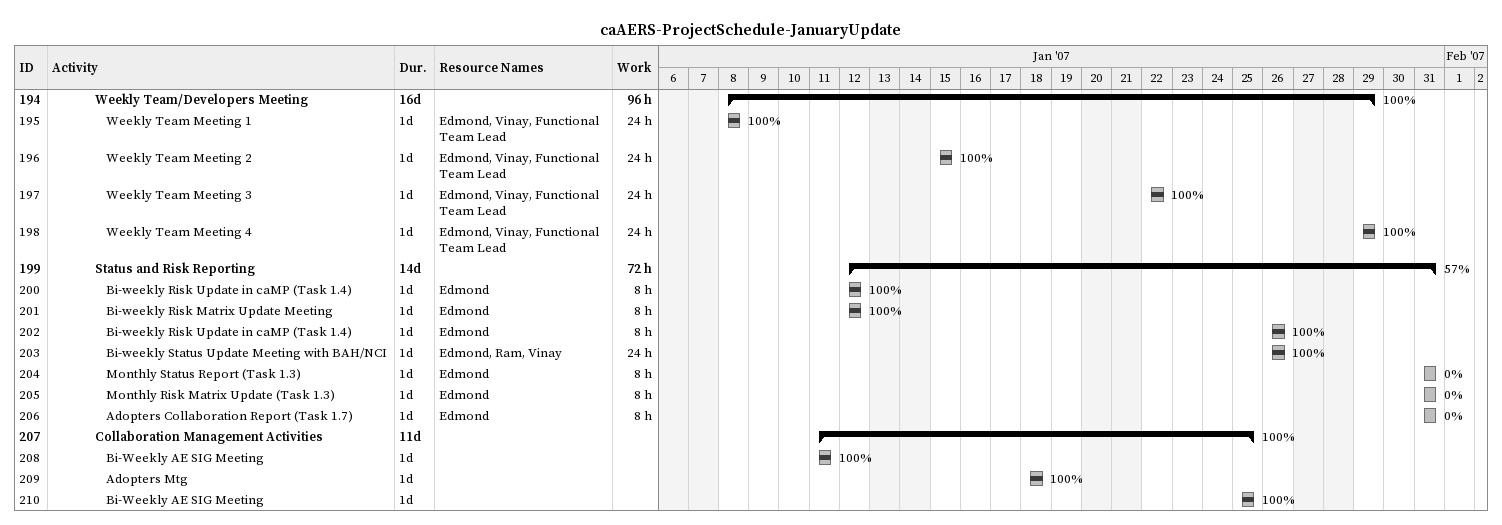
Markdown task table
caAERS-ProjectSchedule-JanuaryUpdate

| ID | Level | Task | Duration | Start | Finish | Resources | % complete | Work (h) |
|---|---|---|---|---|---|---|---|---|
| 194 | 5 | **Weekly Team/Developers Meeting** | 16d | 2007-01-08 | 2007-01-29 |  | 100 | 96 |
| 195 | 6 | Weekly Team Meeting 1 | 1d | 2007-01-08 | 2007-01-08 | Edmond, Vinay, Functional Team Lead | 100 | 24 |
| 196 | 6 | Weekly Team Meeting 2 | 1d | 2007-01-15 | 2007-01-15 | Edmond, Vinay, Functional Team Lead | 100 | 24 |
| 197 | 6 | Weekly Team Meeting 3 | 1d | 2007-01-22 | 2007-01-22 | Edmond, Vinay, Functional Team Lead | 100 | 24 |
| 198 | 6 | Weekly Team Meeting 4 | 1d | 2007-01-29 | 2007-01-29 | Edmond, Vinay, Functional Team Lead | 100 | 24 |
| 199 | 5 | **Status and Risk Reporting** | 14d | 2007-01-12 | 2007-01-31 |  | 57 | 72 |
| 200 | 6 | Bi-weekly Risk Update in caMP (Task 1.4) | 1d | 2007-01-12 | 2007-01-12 | Edmond | 100 | 8 |
| 201 | 6 | Bi-weekly Risk Matrix Update Meeting | 1d | 2007-01-12 | 2007-01-12 | Edmond | 100 | 8 |
| 202 | 6 | Bi-weekly Risk Update in caMP (Task 1.4) | 1d | 2007-01-26 | 2007-01-26 | Edmond | 100 | 8 |
| 203 | 6 | Bi-weekly Status Update Meeting with BAH/NCI | 1d | 2007-01-26 | 2007-01-26 | Edmond, Ram, Vinay | 100 | 24 |
| 204 | 6 | Monthly Status Report (Task 1.3) | 1d | 2007-01-31 | 2007-01-31 | Edmond | 0 | 8 |
| 205 | 6 | Monthly Risk Matrix Update (Task 1.3) | 1d | 2007-01-31 | 2007-01-31 | Edmond | 0 | 8 |
| 206 | 6 | Adopters Collaboration Report (Task 1.7) | 1d | 2007-01-31 | 2007-01-31 | Edmond | 0 | 8 |
| 207 | 5 | **Collaboration Management Activities** | 11d | 2007-01-11 | 2007-01-25 |  | 100 |  |
| 208 | 6 | Bi-Weekly AE SIG Meeting | 1d | 2007-01-11 | 2007-01-11 |  | 100 |  |
| 209 | 6 | Adopters Mtg | 1d | 2007-01-18 | 2007-01-18 |  | 100 |  |
| 210 | 6 | Bi-Weekly AE SIG Meeting | 1d | 2007-01-25 | 2007-01-25 |  | 100 |  |
